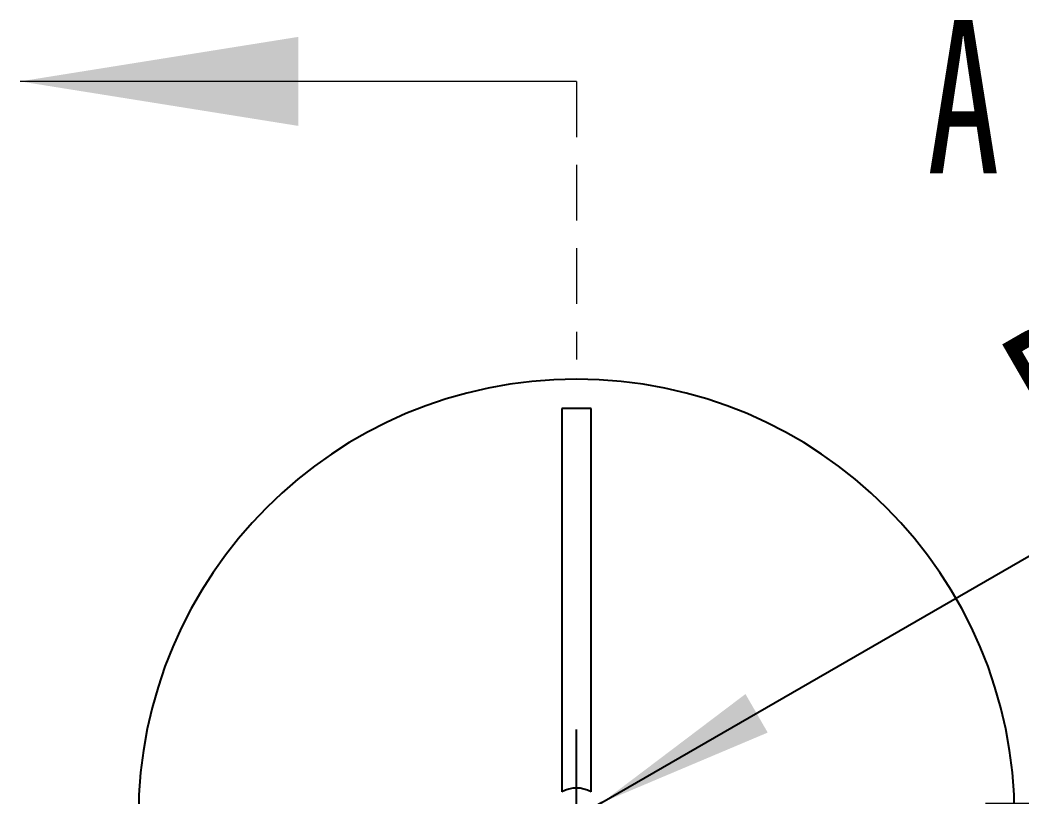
# Model space of a CAD drawing. Header units: millimetres. Extents: x 0 to 210, y 0 to 297.
# Drawn here: x 96.87 to 119.74, y 197.56 to 215.3 of the extents above; entities that cross this region are included whole.
import ezdxf

# ---------------------------------------------------------------- set-up
doc = ezdxf.new("R2010")
doc.units = ezdxf.units.MM
doc.linetypes.add('HIDDEN', pattern=[1.905, 1.27, -0.635])
doc.layers.add('根据设置的颜色创建', color=7, linetype='Continuous', lineweight=25)
doc.styles.add('SLDTEXTSTYLE5', font='TXT', dxfattribs={"width": 0.7})
doc.dimstyles.new('SLDDIMSTYLE10', dxfattribs={"dimtxt": 3.5, "dimasz": 4.08, "dimexe": 0, "dimexo": 0.0625, "dimgap": 0.875, "dimtad": 2, "dimlfac": 1.5, "dimrnd": 1e-09, "dimzin": 12, "dimdsep": 46, "dimtxsty": 'SLDTEXTSTYLE5', "dimsah": 1, "dimcen": 0.09, "dimadec": 0, "dimazin": 3, "dimtfac": 1, "dimtmove": 0, "dimatfit": 0, "dimfxl": 0, "dimfrac": 2, "dimtolj": 1, "dimtzin": 12, "dimarcsym": 0})
doc.dimstyles.new('SLDDIMSTYLE11', dxfattribs={"dimtxt": 3.5, "dimasz": 4.08, "dimexe": 0, "dimexo": 0.0625, "dimgap": 0.875, "dimtad": 2, "dimlfac": 1.5, "dimrnd": 1e-09, "dimzin": 12, "dimdsep": 46, "dimtxsty": 'SLDTEXTSTYLE5', "dimsah": 1, "dimcen": 0, "dimadec": 0, "dimazin": 3, "dimtfac": 1, "dimtofl": 0, "dimtmove": 0, "dimatfit": 3, "dimfxl": 0, "dimfrac": 2, "dimtolj": 1, "dimtzin": 12, "dimarcsym": 0})

# ---------------------------------------------------------------- blocks, each defined once
blk = doc.blocks.new('_D_14')
at = {"layer": '根据设置的颜色创建'}
for q in [(123.986, 205.422), (109.57, 197.099)]:
    blk.add_line((110.147, 197.432), q, dxfattribs=at)
blk.add_solid([(110.147, 197.432), (113.934, 199.032), (113.426, 199.912)], dxfattribs=at)
at = {"layer": '根据设置的颜色创建', "insert": (119.084, 207.777), "char_height": 3.5, "attachment_point": 1, "rotation": 30, "style": 'SLDTEXTSTYLE5'}
blk.add_mtext('R1', dxfattribs=at)
blk = doc.blocks.new('_D_16')
at = {"layer": '根据设置的颜色创建'}
for p, q in [((124.366, 197.396), (124.389, 203.746)), ((118.903, 197.416), (126.366, 197.388)), ((124.366, 197.396), (124.363, 196.729)), ((118.903, 196.749), (126.363, 196.722)), ((124.363, 196.729), (124.34, 190.379))]:
    blk.add_line(p, q, dxfattribs=at)
for points in [[(124.366, 197.396), (124.889, 201.474), (123.873, 201.478)], [(124.363, 196.729), (123.84, 192.651), (124.856, 192.647)]]:
    blk.add_solid(points, dxfattribs=at)
at = {"layer": '根据设置的颜色创建', "insert": (119.85, 196.353), "char_height": 3.5, "attachment_point": 1, "rotation": 89.7893, "style": 'SLDTEXTSTYLE5'}
blk.add_mtext('1', dxfattribs=at)
blk = doc.blocks.new('SW_CENTERMARKSYMBOL_1')
at = {"layer": '根据设置的颜色创建', "color": 0}
for p, q in [((0, 1.667), (0, 2)), ((0, 0), (0, 1.667)), ((0, 0), (-1.667, 0)), ((0, 0), (0, -1.667)), ((0, 0), (1.667, 0)), ((1.667, 0), (2, 0)), ((-1.667, 0), (-2, 0)), ((0, -1.667), (0, -2))]:
    blk.add_line(p, q, dxfattribs=at)

msp = doc.modelspace()

# ---------------------------------------------------------------- linework, layer by layer
at = {"color": 7, "linetype": 'Continuous', "lineweight": 18}
msp.add_line((109.5696, 213.8986), (96.8696, 213.8986), dxfattribs=at)
at = {"color": 7, "linetype": 'HIDDEN', "lineweight": 18}
msp.add_line((109.5696, 213.8986), (109.5696, 207.5486), dxfattribs=at)
at = {"color": 7, "linetype": 'Continuous', "lineweight": 25}
for p, q in [((109.2363, 206.432), (109.2363, 197.676)), ((109.903, 206.432), (109.2363, 206.432)), ((109.903, 197.676), (109.903, 206.432))]:
    msp.add_line(p, q, dxfattribs=at)
for radius, start, end in [(10, 0, 180), (0.6667, 60, 120)]:
    msp.add_arc((109.5696, 197.0986), radius, start, end, dxfattribs=at)
at = {"color": 7, "linetype": 'Continuous', "lineweight": 18}
msp.add_solid([(96.8696, 213.8986), (103.2196, 212.8826), (103.2196, 214.9146)], dxfattribs=at)

# ---------------------------------------------------------------- block references
at = {"layer": '根据设置的颜色创建'}
msp.add_blockref('SW_CENTERMARKSYMBOL_1', (109.5696, 197.0986), dxfattribs=at)

# ---------------------------------------------------------------- texts
at = {"color": 7, "linetype": 'Continuous', "insert": (117.5647, 215.2994), "char_height": 3.5, "attachment_point": 1, "style": 'SLDTEXTSTYLE5'}
msp.add_mtext('A', dxfattribs=at)

# ---------------------------------------------------------------- dimensions: what is measured, and where the dimension line sits
at = {"layer": '根据设置的颜色创建'}
dim = msp.add_radius_dim(center=(109.5696, 197.0986), mpoint=(110.147, 197.432), dimstyle='SLDDIMSTYLE11', dxfattribs=at)
dim.commit()
dim.dimension.update_dxf_attribs({"geometry": '_D_14', "text_midpoint": (122.7885, 204.7306), "dimtype": 164})
dim = msp.add_linear_dim(base=(124.3633, 196.7291), p1=(118.903, 197.4158), p2=(118.903, 196.7492), angle=89.78933, dimstyle='SLDDIMSTYLE10', dxfattribs=at)
dim.commit()
dim.dimension.update_dxf_attribs({"geometry": '_D_16', "text_midpoint": (124.3647, 197.1046), "dimtype": 160})

doc.saveas('drawing.dxf')
